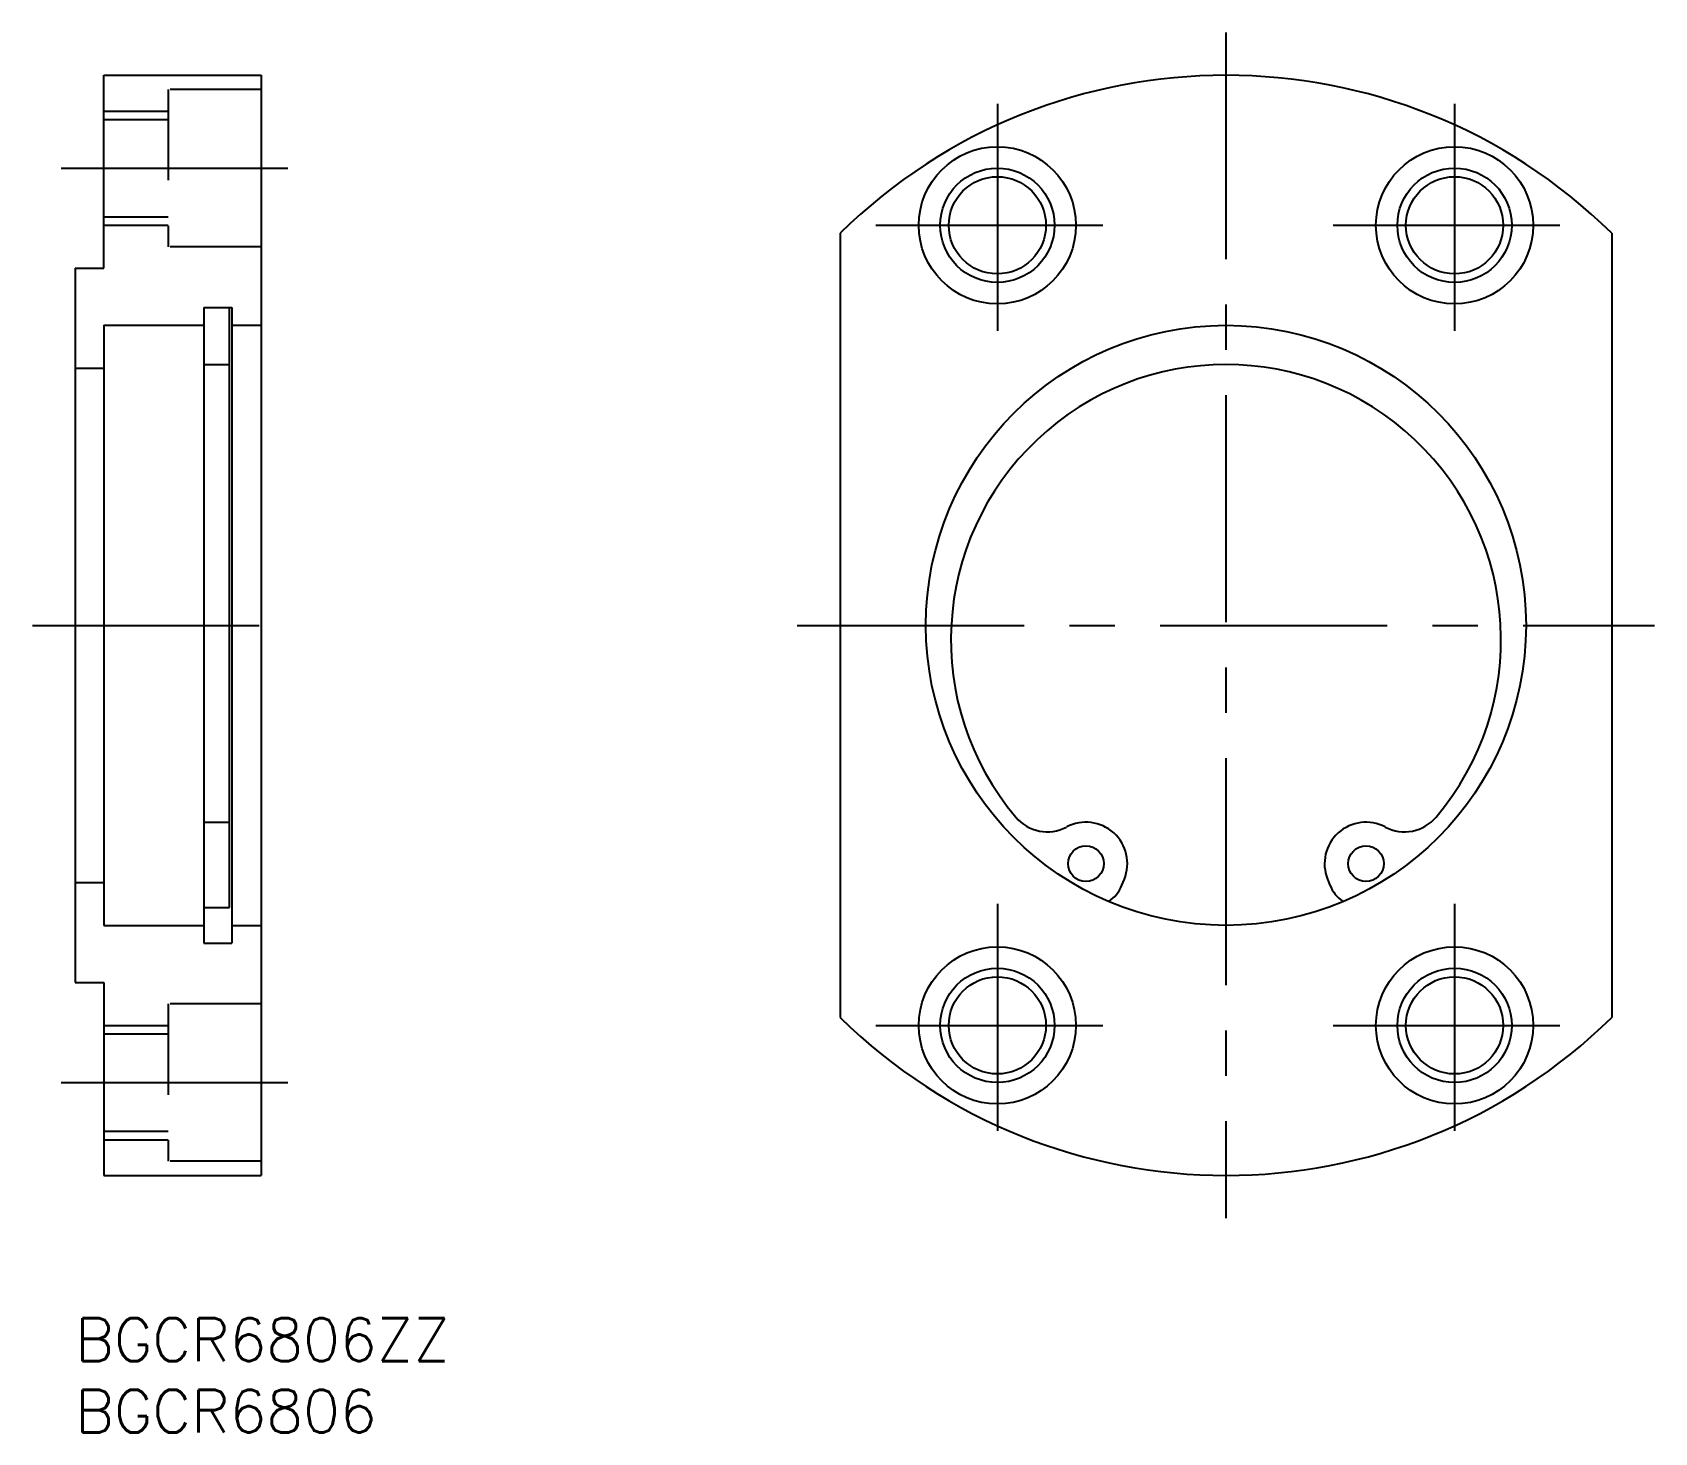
# Model space of a CAD drawing. Extents: x -3 to 111, y -8 to 90.
import ezdxf

# ---------------------------------------------------------------- set-up
doc = ezdxf.new("R2010")
doc.units = 0
doc.header["$LTSCALE"] = 0.5
doc.linetypes.add('CENTER', pattern=[50.8, 31.75, -6.35, 6.35, -6.35])
doc.linetypes.add('DASHED', pattern=[19.05, 12.7, -6.35])
for name, color, linetype in [('MSM_CENTER', 1, 'CENTER'), ('MSM_CONTINUOUS', 7, 'CONTINUOUS'), ('MSM_DASHED', 4, 'DASHED'), ('MSM_NARROW', 5, 'CONTINUOUS'), ('MSM_PART_NUMBER', 7, 'CONTINUOUS')]:
    doc.layers.add(name, color=color, linetype=linetype)
doc.styles.get("Standard").update_dxf_attribs({"font": 'txt.shx', "height": 3, "bigfont": 'bigfont.shx'})

# ---------------------------------------------------------------- blocks, each defined once
blk = doc.blocks.new('*U4')
at = {"layer": 'MSM_PART_NUMBER'}
blk.add_text('BGCR6806ZZ', height=3, dxfattribs=at).set_placement((0, -3))
blk = doc.blocks.new('*U5')
at = {"layer": 'MSM_PART_NUMBER'}
blk.add_text('BGCR6806', height=3, dxfattribs=at).set_placement((0, -8))

msp = doc.modelspace()

# ---------------------------------------------------------------- linework, layer by layer
at = {"layer": 'MSM_CENTER'}
for p, q in [((80.53, 90), (80.53, 7)), ((64.53, 85), (64.53, 68)), ((96.53, 85), (96.53, 68)), ((-1, 80.5), (16, 80.5)), ((56.03, 76.5), (73.03, 76.5)), ((88.03, 76.5), (105.03, 76.5)), ((-3, 48.5), (16, 48.5)), ((50.53, 48.5), (110.53, 48.5)), ((64.53, 29), (64.53, 12)), ((96.53, 29), (96.53, 12)), ((56.03, 20.5), (73.03, 20.5)), ((88.03, 20.5), (105.03, 20.5)), ((-1, 16.5), (16, 16.5))]:
    msp.add_line(p, q, dxfattribs=at)
at = {"layer": 'MSM_CONTINUOUS'}
for p, q in [((2, 73.5), (2, 87)), ((2, 87), (13, 87)), ((13, 87), (13, 10)), ((53.53, 75.95), (53.53, 21.05)), ((107.53, 75.95), (107.53, 21.05)), ((0, 73.5), (2, 73.5)), ((0, 73.5), (0, 23.5)), ((9, 70.75), (9, 26.25)), ((9, 70.75, 0.88), (10.95, 70.75, 0.88)), ((10.8, 28.74, 1.25), (10.8, 70.75, 1.25)), ((10.95, 70.75), (10.95, 26.25)), ((2, 69.5), (2, 27.5)), ((2, 69.5), (9, 69.5)), ((10.95, 69.5, 0.88), (13, 69.5, 0.88)), ((0, 66.5), (2, 66.5)), ((9, 66.75, 0.88), (10.8, 66.75, 0.88)), ((9, 34.72, 0.88), (10.8, 34.72, 0.88)), ((73.25, 30.31), (73.42, 30.74)), ((87.63, 30.74), (87.8, 30.31)), ((0, 30.5), (2, 30.5)), ((9, 28.74, 0.88), (10.8, 28.74, 0.88)), ((2, 27.5), (9, 27.5)), ((10.95, 27.5, 0.88), (13, 27.5, 0.88)), ((9, 26.25, 0.88), (10.95, 26.25, 0.88)), ((0, 23.5), (2, 23.5)), ((2, 23.5), (2, 10)), ((2, 10), (13, 10))]:
    msp.add_line(p, q, dxfattribs=at)
for centre, radius in [((64.53, 76.5), 5.5), ((96.53, 76.5), 5.5), ((64.53, 76.5), 3.4), ((96.53, 76.5), 3.4), ((80.53, 48.5), 21), ((70.73, 31.82), 1.25), ((90.33, 31.82), 1.25), ((64.53, 20.5), 5.5), ((96.53, 20.5), 5.5), ((64.53, 20.5), 3.4), ((96.53, 20.5), 3.4)]:
    msp.add_circle(centre, radius, dxfattribs=at)
for centre, radius, start, end in [((80.53, 48.5), 38.5, 45.4687, 134.5313), ((80.53, 47.5), 19.25, 319.8252, 220.1748), ((68.03, 36.95), 2.9, 220.1748, 297.6623), ((70.73, 31.82), 2.9, 338.1911, 117.6623), ((90.33, 31.82), 2.9, 62.3377, 201.8089), ((93.02, 36.95), 2.9, 242.3377, 319.8252), ((70.93, 31.24), 2.5, 304.0128, 338.1911), ((90.13, 31.24), 2.5, 201.8089, 235.9872), ((80.53, 48.5), 38.5, 225.4687, 314.5313)]:
    msp.add_arc(centre, radius, start, end, dxfattribs=at)
at = {"layer": 'MSM_DASHED'}
for p, q in [((13, 86), (6.5, 86)), ((6.5, 86), (6.5, 75)), ((2, 84.5), (6.5, 84.5)), ((2, 83.9), (6.5, 83.9)), ((2, 77.1), (6.5, 77.1)), ((2, 76.5), (6.5, 76.5)), ((13, 75), (6.5, 75)), ((6.5, 22), (6.5, 11)), ((13, 22), (6.5, 22)), ((2, 20.5), (6.5, 20.5)), ((2, 19.9), (6.5, 19.9)), ((2, 13.1), (6.5, 13.1)), ((2, 12.5), (6.5, 12.5)), ((13, 11), (6.5, 11))]:
    msp.add_line(p, q, dxfattribs=at)
at = {"layer": 'MSM_NARROW'}
for centre in [(64.53, 76.5), (96.53, 76.5), (64.53, 20.5), (96.53, 20.5)]:
    msp.add_circle(centre, 4, dxfattribs=at)

# ---------------------------------------------------------------- block references
at = {"layer": 'MSM_CONTINUOUS'}
for name in ['*U4', '*U5']:
    msp.add_blockref(name, (0, 0), dxfattribs=at)

doc.saveas('drawing.dxf')
